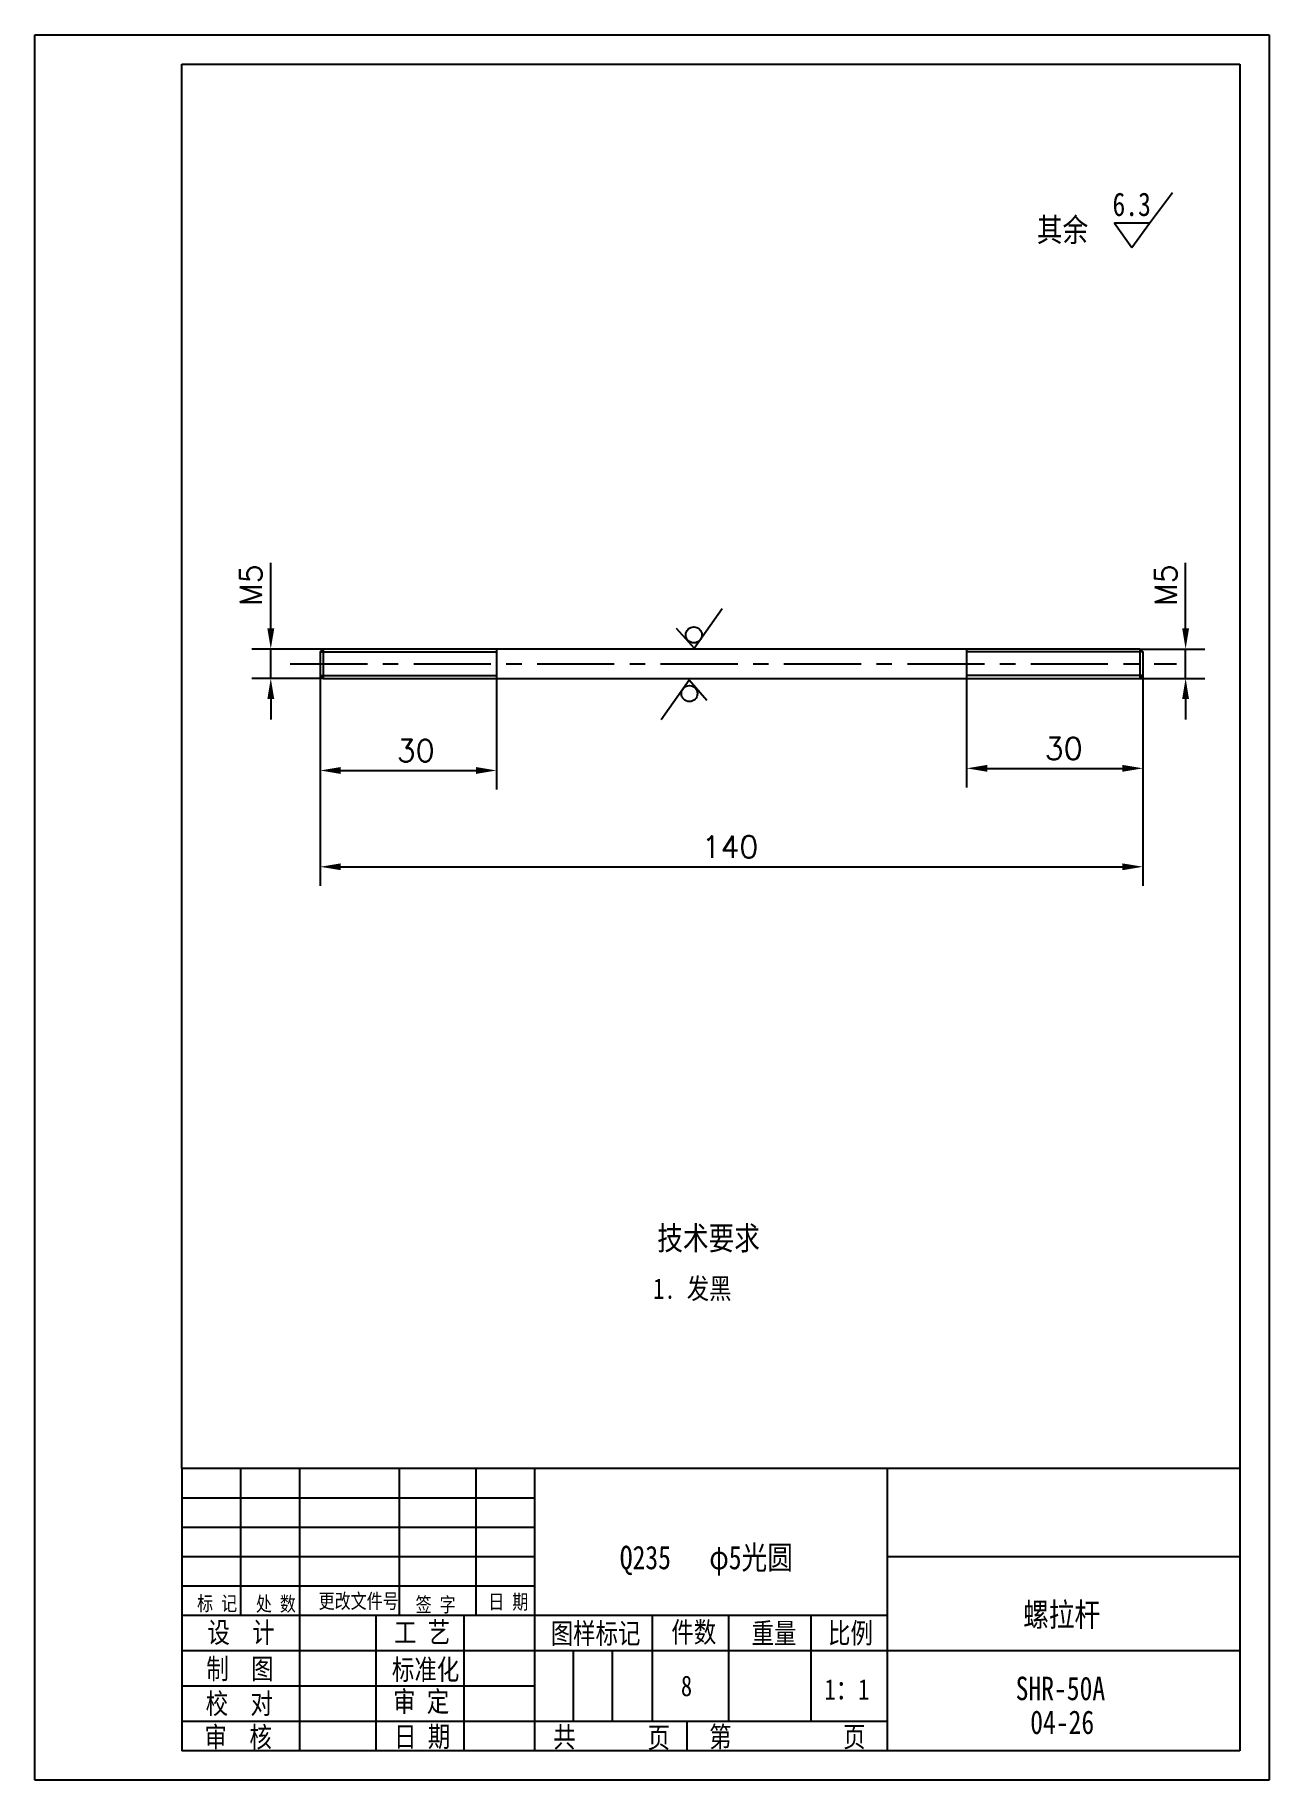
# Model space of a CAD drawing. Extents: x 338 to 548, y 125 to 422.
import ezdxf

# ---------------------------------------------------------------- set-up
doc = ezdxf.new("R2010")
doc.units = 0
doc.header["$LTSCALE"] = 10.5
doc.header["$MEASUREMENT"] = 0
doc.linetypes.add('CENTER', pattern=[2, 1.25, -0.25, 0.25, -0.25])
doc.layers.get('0').update_dxf_attribs({"color": 2, "linetype": 'CONTINUOUS'})
doc.layers.get('DEFPOINTS').update_dxf_attribs({"linetype": 'CONTINUOUS'})
doc.layers.add('PART', color=3, linetype='CONTINUOUS')
doc.layers.add('SMPEN_THICK', color=7, linetype='CONTINUOUS')
doc.styles.add('HZDX', font='', dxfattribs={"width": 0.8, "height": 7.5})
doc.styles.get("Standard").update_dxf_attribs({"font": 'txt', "height": 3.75, "bigfont": 'hzfs'})
doc.styles.get('HZDX').set_extended_font_data('SimSun')
doc.dimstyles.get("Standard").update_dxf_attribs({"dimtxt": 0.18, "dimasz": 0.18, "dimexe": 0.18, "dimexo": 0.0625, "dimgap": 0.09, "dimtad": 0, "dimtih": 1, "dimtoh": 1, "dimdec": 4, "dimzin": 0, "dimdsep": 46, "dimtxsty": 'Standard', "dimcen": 0.09, "dimadec": 0, "dimazin": 0, "dimtfac": 1, "dimtdec": 4, "dimtofl": 0, "dimtmove": 0, "dimatfit": 3, "dimfxl": 1, "dimtolj": 1, "dimtzin": 0, "dimarcsym": 0})

# ---------------------------------------------------------------- blocks, each defined once
blk = doc.blocks.new('*D4')
at = {"color": 2, "linetype": 'ByBlock', "transparency": 16777216}
for p, q in [((388.61, 312.81), (388.61, 277)), ((528.61, 312.81), (528.61, 277)), ((392.11, 280.25), (525.11, 280.25))]:
    blk.add_line(p, q, dxfattribs=at)
for points in [[(392.11, 280.83), (392.11, 279.67), (388.61, 280.25)], [(525.11, 280.83), (525.11, 279.67), (528.61, 280.25)]]:
    blk.add_solid(points, dxfattribs=at)
at = {"layer": 'DEFPOINTS', "color": 0, "linetype": 'ByBlock', "transparency": 16777216}
for p in [(388.61, 312.81), (528.61, 312.81), (528.61, 280.25)]:
    blk.add_point(p, dxfattribs=at)
at = {"color": 2, "linetype": 'ByBlock', "transparency": 16777216, "insert": (458.35, 283.63), "char_height": 3.75, "attachment_point": 5}
blk.add_mtext('\\A1;140', dxfattribs=at)
blk = doc.blocks.new('*D5')
at = {"color": 2, "linetype": 'ByBlock', "transparency": 16777216}
for p, q in [((388.61, 312.81), (388.61, 293.39)), ((418.61, 312.31), (418.61, 293.39)), ((392.11, 296.64), (415.11, 296.64))]:
    blk.add_line(p, q, dxfattribs=at)
for points in [[(392.11, 297.22), (392.11, 296.05), (388.61, 296.64)], [(415.11, 297.22), (415.11, 296.05), (418.61, 296.64)]]:
    blk.add_solid(points, dxfattribs=at)
at = {"layer": 'DEFPOINTS', "color": 0, "linetype": 'ByBlock', "transparency": 16777216}
for p in [(388.61, 312.81), (418.61, 312.31), (418.61, 296.64)]:
    blk.add_point(p, dxfattribs=at)
at = {"color": 2, "linetype": 'ByBlock', "transparency": 16777216, "insert": (404.87, 300.01), "char_height": 3.75, "attachment_point": 5}
blk.add_mtext('\\A1;30', dxfattribs=at)
blk = doc.blocks.new('*D6')
at = {"color": 2, "linetype": 'ByBlock', "transparency": 16777216}
for p, q in [((498.61, 312.31), (498.61, 293.75)), ((528.61, 312.81), (528.61, 293.75)), ((502.11, 297), (525.11, 297))]:
    blk.add_line(p, q, dxfattribs=at)
for points in [[(502.11, 297.59), (502.11, 296.42), (498.61, 297)], [(525.11, 297.59), (525.11, 296.42), (528.61, 297)]]:
    blk.add_solid(points, dxfattribs=at)
at = {"layer": 'DEFPOINTS', "color": 0, "linetype": 'ByBlock', "transparency": 16777216}
for p in [(498.61, 312.31), (528.61, 312.81), (528.61, 297)]:
    blk.add_point(p, dxfattribs=at)
at = {"color": 2, "linetype": 'ByBlock', "transparency": 16777216, "insert": (515.13, 300.38), "char_height": 3.75, "attachment_point": 5}
blk.add_mtext('\\A1;30', dxfattribs=at)
blk = doc.blocks.new('*D7')
at = {"color": 2, "linetype": 'ByBlock', "transparency": 16777216}
for p, q in [((380.21, 320.81), (380.21, 332)), ((389.11, 317.31), (376.96, 317.31)), ((380.21, 312.31), (380.21, 317.31)), ((389.11, 312.31), (376.96, 312.31)), ((380.21, 308.81), (380.21, 305.31))]:
    blk.add_line(p, q, dxfattribs=at)
for points in [[(379.63, 320.81), (380.8, 320.81), (380.21, 317.31)], [(379.63, 308.81), (380.8, 308.81), (380.21, 312.31)]]:
    blk.add_solid(points, dxfattribs=at)
at = {"layer": 'DEFPOINTS', "color": 0, "linetype": 'ByBlock', "transparency": 16777216}
for p in [(389.11, 317.31), (380.21, 312.31), (389.11, 312.31)]:
    blk.add_point(p, dxfattribs=at)
at = {"color": 2, "linetype": 'ByBlock', "transparency": 16777216, "insert": (376.84, 328.16), "char_height": 3.75, "attachment_point": 5, "rotation": 90}
blk.add_mtext('\\A1;M5', dxfattribs=at)
blk = doc.blocks.new('*D8')
at = {"color": 2, "linetype": 'ByBlock', "transparency": 16777216}
for p, q in [((535.87, 320.81), (535.87, 332)), ((528.11, 317.31), (539.12, 317.31)), ((535.87, 312.31), (535.87, 317.31)), ((528.11, 312.31), (539.12, 312.31)), ((535.87, 308.81), (535.87, 305.31))]:
    blk.add_line(p, q, dxfattribs=at)
for points in [[(535.29, 320.81), (536.45, 320.81), (535.87, 317.31)], [(535.29, 308.81), (536.45, 308.81), (535.87, 312.31)]]:
    blk.add_solid(points, dxfattribs=at)
at = {"layer": 'DEFPOINTS', "color": 0, "linetype": 'ByBlock', "transparency": 16777216}
for p in [(528.11, 317.31), (528.11, 312.31), (535.87, 312.31)]:
    blk.add_point(p, dxfattribs=at)
at = {"color": 2, "linetype": 'ByBlock', "transparency": 16777216, "insert": (532.49, 328.16), "char_height": 3.75, "attachment_point": 5, "rotation": 90}
blk.add_mtext('\\A1;M5', dxfattribs=at)

msp = doc.modelspace()

# ---------------------------------------------------------------- linework, layer by layer
at = {"layer": 'PART', "linetype": 'Continuous'}
for p, q in [((338.27444, 421.82003), (548.27444, 421.82003)), ((548.27444, 421.82003), (548.27444, 124.82003)), ((543.27444, 177.82003), (363.27444, 177.82003)), ((373.27444, 177.82003), (373.27444, 152.82003)), ((383.27444, 177.82003), (383.27444, 129.82003)), ((400.27444, 177.82003), (400.27444, 152.82003)), ((413.27444, 177.82003), (413.27444, 152.82003)), ((423.27444, 177.82003), (423.27444, 129.82003)), ((483.27444, 177.82003), (483.27444, 129.82003)), ((543.27444, 162.82003), (483.27444, 162.82003)), ((396.27444, 152.82003), (396.27444, 129.82003)), ((411.27444, 152.82003), (411.27444, 129.82003)), ((443.27444, 152.82003), (443.27444, 134.82003)), ((456.27444, 152.82003), (456.27444, 134.82003)), ((470.27444, 152.82003), (470.27444, 134.82003)), ((429.87444, 146.82003), (429.87444, 134.82003)), ((436.47444, 146.82003), (436.47444, 134.82003)), ((543.27444, 146.82003), (483.27444, 146.82003)), ((449.21938, 134.82003), (449.21938, 129.82003)), ((548.27444, 124.82003), (338.27444, 124.82003))]:
    msp.add_line(p, q, dxfattribs=at)
at = {"layer": 'PART', "color": 5, "linetype": 'Continuous'}
for p, q in [((363.27444, 416.82003), (543.27444, 416.82003)), ((543.27444, 416.82003), (543.27444, 129.82003)), ((363.27444, 177.82003), (363.27444, 129.82003)), ((543.27444, 129.82003), (363.27444, 129.82003))]:
    msp.add_line(p, q, dxfattribs=at)
at = {"layer": 'SMPEN_THICK', "color": 3}
msp.add_line((338.27444, 124.82003), (338.27444, 421.82003), dxfattribs=at)
at = {"layer": 'SMPEN_THICK', "color": 5}
for p, q in [((363.27444, 177.82003), (363.27444, 416.82003)), ((386.80869, 316.81266), (387.30869, 317.31266)), ((386.80869, 316.81266), (386.80869, 312.81266)), ((387.30869, 317.31266), (526.30869, 317.31266)), ((387.30869, 317.31266), (387.30869, 312.31266)), ((416.80869, 317.31266), (416.80869, 312.31266)), ((496.80869, 317.31266), (496.80869, 312.31266)), ((526.30869, 317.31266), (526.80869, 316.81266)), ((526.30869, 317.31266), (526.30869, 312.31266)), ((526.80869, 316.81266), (526.80869, 312.81266)), ((387.30869, 312.31266), (386.80869, 312.81266)), ((387.30869, 312.31266), (526.30869, 312.31266)), ((526.80869, 312.81266), (526.30869, 312.31266))]:
    msp.add_line(p, q, dxfattribs=at)
at = {"layer": 'SMPEN_THICK'}
for p, q in [((527.91552, 389.77521), (531.83124, 394.97657)), ((450.42418, 317.44457), (455.19735, 324.17916)), ((447.41367, 320.88311), (450.42418, 317.44457)), ((386.80869, 316.81266), (416.80869, 316.81266)), ((526.80869, 316.81266), (496.80869, 316.81266)), ((386.80869, 312.81266), (416.80869, 312.81266)), ((449.60747, 311.98871), (444.8343, 305.25413)), ((452.61798, 308.55017), (449.60747, 311.98871)), ((526.80869, 312.81266), (496.80869, 312.81266)), ((423.27444, 172.82003), (363.27444, 172.82003)), ((423.27444, 167.82003), (363.27444, 167.82003)), ((423.27444, 162.82003), (363.27444, 162.82003)), ((423.27444, 157.82003), (363.27444, 157.82003)), ((483.27444, 152.82003), (363.27444, 152.82003)), ((483.27444, 146.82003), (363.27444, 146.82003)), ((423.27444, 140.82003), (363.27444, 140.82003)), ((483.27444, 134.82003), (363.27444, 134.82003))]:
    msp.add_line(p, q, dxfattribs=at)
at = {"layer": 'SMPEN_THICK', "linetype": 'CENTER'}
msp.add_line((381.73065, 314.81266), (532.49324, 314.81266), dxfattribs=at)
at = {"layer": 'SMPEN_THICK'}
msp.add_lwpolyline([(524.89601, 385.62516), (527.91552, 389.77521), (521.98243, 389.77521)], close=True, dxfattribs=at)
for centre in [(450.39531, 319.70758), (449.63634, 309.7257)]:
    msp.add_circle(centre, 1.36505, dxfattribs=at)

# ---------------------------------------------------------------- texts
at = {"layer": 'SMPEN_THICK', "style": 'HZDX', "width": 0.8}
for s, height, p in [('6.3', 4, (521.6276, 391.00044)), ('其余', 4, (508.76349, 386.64703)), ('技术要求', 4, (444.16846, 215.04892)), ('1. 发黑', 3.5, (443.47072, 206.72135)), ('Q235   φ5光圆', 4, (437.79081, 160.69783)), ('标 记', 2.5, (365.87329, 153.64367)), ('处 数', 2.5, (375.86955, 153.56361)), ('更改文件号', 2.5, (386.5446, 154.04083)), ('签 字', 2.5, (403.04538, 153.42631)), ('日 期', 2.5, (415.40985, 153.91792)), ('螺拉杆', 4, (506.43222, 150.98104)), ('设  计', 3.5, (367.63513, 148.20193)), ('工 艺', 3.5, (399.38787, 148.21317)), ('图样标记', 3.5, (426.03251, 148.04075)), ('件数', 3.5, (446.5752, 148.24653)), ('重量', 3.5, (460.22055, 148.06358)), ('比例', 3.5, (473.22546, 148.0864)), ('制  图', 3.5, (367.45209, 142.01682)), ('标准化', 3.5, (399.0218, 141.87952)), ('8', 3.5, (448.19522, 139.10435)), ('校  对', 3.5, (367.32632, 136.09471)), ('审 定', 3.5, (399.22767, 136.44901)), ('1：1', 3.5, (472.61863, 138.50918)), ('SHR-50A', 4, (505.1496, 138.42154)), ('04-26', 4, (507.62866, 132.6727)), ('审  核', 3.5, (367.14329, 130.4012)), ('日 期', 3.5, (399.39559, 130.47949)), ('共', 3.5, (426.46708, 130.38855)), ('页', 3.5, (442.52631, 130.30849)), ('第', 3.5, (453.00317, 130.4342)), ('页', 3.5, (475.79989, 130.4342))]:
    msp.add_text(s, height=height, dxfattribs=at).set_placement(p)

# ---------------------------------------------------------------- dimensions: what is measured, and where the dimension line sits
at = {"layer": 'SMPEN_THICK'}
for base, p1, p2, picture, middle in [((378.41132, 312.31266), (387.30869, 317.31266), (387.30869, 312.31266), '*D7', (378.41132, 328.15641)), ((534.06752, 312.31266), (526.30869, 317.31266), (526.30869, 312.31266), '*D8', (534.06752, 328.15641))]:
    dim = msp.add_linear_dim(base=base, p1=p1, p2=p2, angle=90, text='M<>', dimstyle='Standard', override={"dimtxt": 5, "dimasz": 3.5, "dimexe": 3.25, "dimexo": 0, "dimgap": 1.5, "dimtad": 1, "dimtih": 0, "dimtoh": 0, "dimzin": 8, "dimclrd": 2, "dimclre": 2, "dimclrt": 2, "dimtm": 0.115, "dimtfac": 0.66667, "dimtofl": 1, "dimatfit": 1, "dimtvp": 5, "dimtzin": 8}, dxfattribs=at)
    dim.commit()
    dim.dimension.update_dxf_attribs({"geometry": picture, "text_midpoint": middle, "dimtype": 160, "insert": (-1.80145, 0)})
for base, p1, p2, picture, middle in [((526.80869, 280.25121), (386.80869, 312.81266), (526.80869, 312.81266), '*D4', (456.54481, 280.25121)), ((416.80869, 296.63777), (386.80869, 312.81266), (416.80869, 312.31266), '*D5', (403.06905, 296.63777)), ((526.80869, 297.00264), (496.80869, 312.31266), (526.80869, 312.81266), '*D6', (513.32623, 297.00264))]:
    dim = msp.add_linear_dim(base=base, p1=p1, p2=p2, dimstyle='Standard', override={"dimtxt": 5, "dimasz": 3.5, "dimexe": 3.25, "dimexo": 0, "dimgap": 1.5, "dimtad": 1, "dimtih": 0, "dimtoh": 0, "dimzin": 8, "dimclrd": 2, "dimclre": 2, "dimclrt": 2, "dimtm": 0.115, "dimtfac": 0.66667, "dimtofl": 1, "dimatfit": 1, "dimtvp": 5, "dimtzin": 8}, dxfattribs=at)
    dim.commit()
    dim.dimension.update_dxf_attribs({"geometry": picture, "text_midpoint": middle, "dimtype": 160, "insert": (-1.80145, 0)})

doc.saveas('drawing.dxf')
